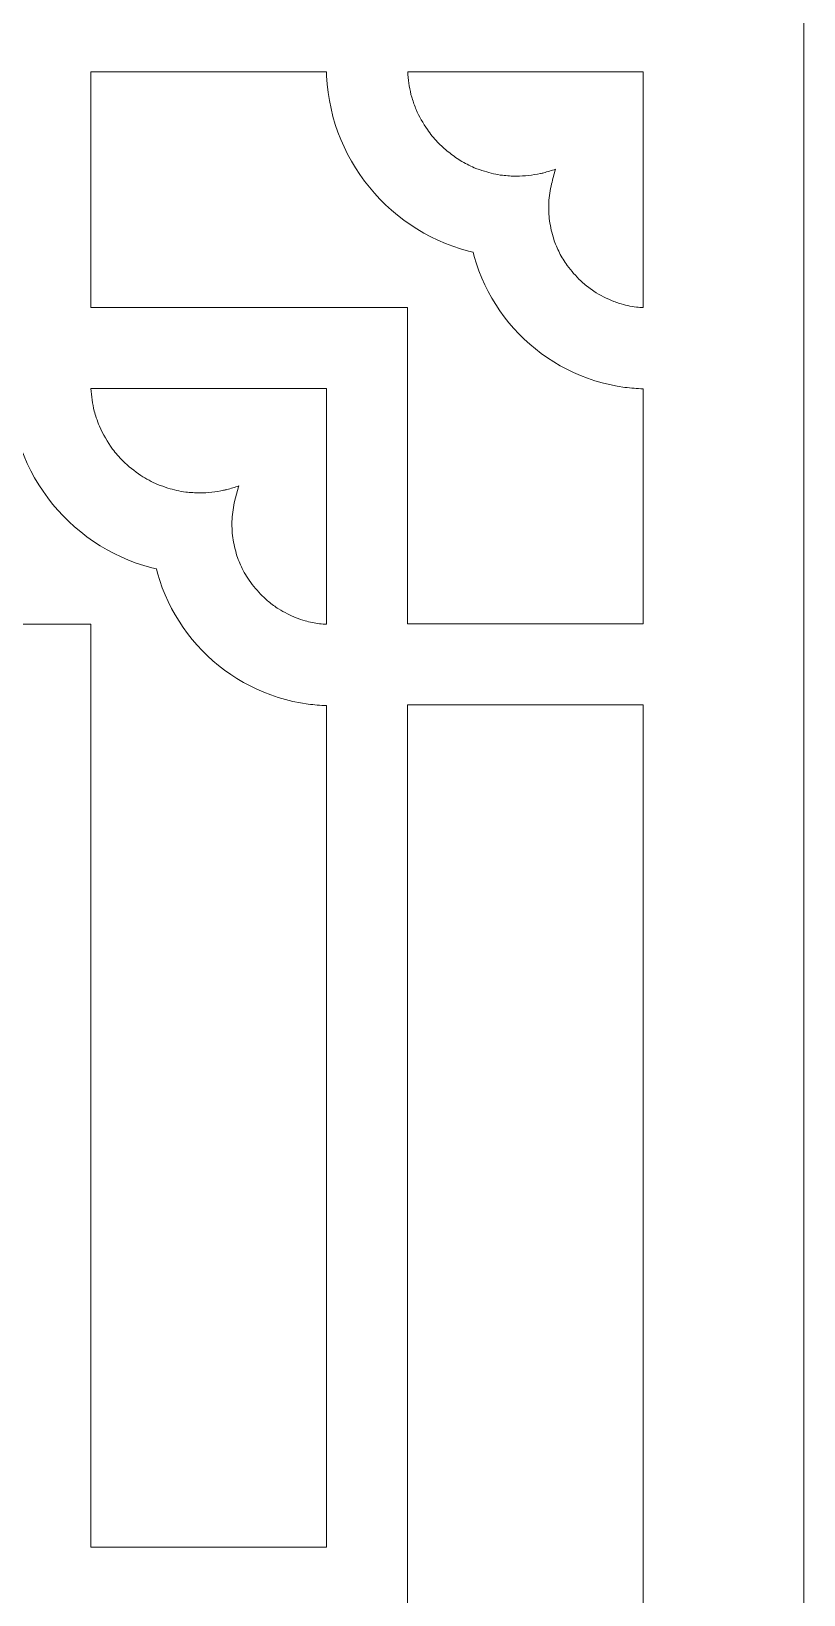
# Model space of a CAD drawing. Header units: centimetres. Extents: x -16.1 to -7.2, y -9.5 to 9.5.
# Drawn here: x -13.483 to -11.984, y -6.053 to -3.02 of the extents above; entities that cross this region are included whole.
import ezdxf

# ---------------------------------------------------------------- set-up
doc = ezdxf.new("R2010")
doc.units = ezdxf.units.CM
doc.header["$MEASUREMENT"] = 0
doc.layers.add('layer 1', color=7, linetype='Continuous')

msp = doc.modelspace()

# ---------------------------------------------------------------- linework, layer by layer
at = {"layer": 'layer 1', "color": 250, "lineweight": 9}
msp.add_open_spline([(-11.98374, 9.5), (-11.98374, 9.5), (-11.98374, -9.5), (-11.98374, -9.5), (-11.98374, -9.5), (-11.98374, -9.5), (-16.13676, -9.5), (-16.13676, -9.5), (-16.13676, -9.5), (-16.13676, -9.5), (-16.13676, 9.5), (-16.13676, 9.5), (-16.13676, 9.5), (-16.13676, 9.5), (-11.98374, 9.5), (-11.98374, 9.5)], degree=3, knots=[0, 0, 0, 0, 0.2, 0.2, 0.2, 0.2, 0.4, 0.4, 0.4, 0.4, 0.6, 0.6, 0.6, 0.6, 1, 1, 1, 1], dxfattribs=at)
at = {"layer": 'layer 1', "color": 7, "lineweight": 9}
for points, knots in [([(-12.40319, -3.69313), (-12.40319, -3.69313), (-12.41692, -3.68784), (-12.41692, -3.68784), (-12.41692, -3.68784), (-12.41692, -3.68784), (-12.43038, -3.682), (-12.43038, -3.682), (-12.43038, -3.682), (-12.43038, -3.682), (-12.44353, -3.67563), (-12.44353, -3.67563), (-12.44353, -3.67563), (-12.44353, -3.67563), (-12.45638, -3.66873), (-12.45638, -3.66873), (-12.45638, -3.66873), (-12.45638, -3.66873), (-12.46891, -3.66133), (-12.46891, -3.66133), (-12.46891, -3.66133), (-12.46891, -3.66133), (-12.48108, -3.65341), (-12.48108, -3.65341), (-12.48108, -3.65341), (-12.48108, -3.65341), (-12.49292, -3.64502), (-12.49292, -3.64502), (-12.49292, -3.64502), (-12.49292, -3.64502), (-12.50441, -3.63618), (-12.50441, -3.63618), (-12.50441, -3.63618), (-12.50441, -3.63618), (-12.51548, -3.62687), (-12.51548, -3.62687), (-12.51548, -3.62687), (-12.51548, -3.62687), (-12.52618, -3.61713), (-12.52618, -3.61713), (-12.52618, -3.61713), (-12.52618, -3.61713), (-12.53645, -3.60696), (-12.53645, -3.60696), (-12.53645, -3.60696), (-12.53645, -3.60696), (-12.54633, -3.59638), (-12.54633, -3.59638), (-12.54633, -3.59638), (-12.54633, -3.59638), (-12.55577, -3.58539), (-12.55577, -3.58539), (-12.55577, -3.58539), (-12.55577, -3.58539), (-12.56474, -3.57403), (-12.56474, -3.57403), (-12.56474, -3.57403), (-12.56474, -3.57403), (-12.57326, -3.5623), (-12.57326, -3.5623), (-12.57326, -3.5623), (-12.57326, -3.5623), (-12.5813, -3.55021), (-12.5813, -3.55021), (-12.5813, -3.55021), (-12.5813, -3.55021), (-12.58885, -3.53778), (-12.58885, -3.53778), (-12.58885, -3.53778), (-12.58885, -3.53778), (-12.59591, -3.52503), (-12.59591, -3.52503), (-12.59591, -3.52503), (-12.59591, -3.52503), (-12.60244, -3.51196), (-12.60244, -3.51196), (-12.60244, -3.51196), (-12.60244, -3.51196), (-12.60844, -3.49858), (-12.60844, -3.49858), (-12.60844, -3.49858), (-12.60844, -3.49858), (-12.61387, -3.48492), (-12.61387, -3.48492), (-12.61387, -3.48492), (-12.61387, -3.48492), (-12.61877, -3.47101), (-12.61877, -3.47101), (-12.61877, -3.47101), (-12.61877, -3.47101), (-12.62307, -3.45681), (-12.62307, -3.45681), (-12.62307, -3.45681), (-12.62307, -3.45681), (-12.62517, -3.44863), (-12.62517, -3.44863), (-12.62517, -3.44863), (-12.62517, -3.44863), (-12.63433, -3.44643), (-12.63433, -3.44643), (-12.63433, -3.44643), (-12.63433, -3.44643), (-12.64951, -3.4421), (-12.64951, -3.4421), (-12.64951, -3.4421), (-12.64951, -3.4421), (-12.66444, -3.43713), (-12.66444, -3.43713), (-12.66444, -3.43713), (-12.66444, -3.43713), (-12.67904, -3.43155), (-12.67904, -3.43155), (-12.67904, -3.43155), (-12.67904, -3.43155), (-12.69337, -3.42539), (-12.69337, -3.42539), (-12.69337, -3.42539), (-12.69337, -3.42539), (-12.70738, -3.41863), (-12.70738, -3.41863), (-12.70738, -3.41863), (-12.70738, -3.41863), (-12.72105, -3.41132), (-12.72105, -3.41132), (-12.72105, -3.41132), (-12.72105, -3.41132), (-12.73436, -3.40345), (-12.73436, -3.40345), (-12.73436, -3.40345), (-12.73436, -3.40345), (-12.74733, -3.39505), (-12.74733, -3.39505), (-12.74733, -3.39505), (-12.74733, -3.39505), (-12.75991, -3.38613), (-12.75991, -3.38613), (-12.75991, -3.38613), (-12.75991, -3.38613), (-12.77208, -3.37671), (-12.77208, -3.37671), (-12.77208, -3.37671), (-12.77208, -3.37671), (-12.78387, -3.3668), (-12.78387, -3.3668), (-12.78387, -3.3668), (-12.78387, -3.3668), (-12.79522, -3.35641), (-12.79522, -3.35641), (-12.79522, -3.35641), (-12.79522, -3.35641), (-12.80612, -3.34558), (-12.80612, -3.34558), (-12.80612, -3.34558), (-12.80612, -3.34558), (-12.81658, -3.33429), (-12.81658, -3.33429), (-12.81658, -3.33429), (-12.81658, -3.33429), (-12.82656, -3.32257), (-12.82656, -3.32257), (-12.82656, -3.32257), (-12.82656, -3.32257), (-12.83607, -3.31046), (-12.83607, -3.31046), (-12.83607, -3.31046), (-12.83607, -3.31046), (-12.84504, -3.29793), (-12.84504, -3.29793), (-12.84504, -3.29793), (-12.84504, -3.29793), (-12.85352, -3.28504), (-12.85352, -3.28504), (-12.85352, -3.28504), (-12.85352, -3.28504), (-12.86148, -3.27176), (-12.86148, -3.27176), (-12.86148, -3.27176), (-12.86148, -3.27176), (-12.86889, -3.25816), (-12.86889, -3.25816), (-12.86889, -3.25816), (-12.86889, -3.25816), (-12.87572, -3.2442), (-12.87572, -3.2442), (-12.87572, -3.2442), (-12.87572, -3.2442), (-12.88199, -3.22994), (-12.88199, -3.22994), (-12.88199, -3.22994), (-12.88199, -3.22994), (-12.88765, -3.21535), (-12.88765, -3.21535), (-12.88765, -3.21535), (-12.88765, -3.21535), (-12.8927, -3.20049), (-12.8927, -3.20049), (-12.8927, -3.20049), (-12.8927, -3.20049), (-12.89716, -3.18535), (-12.89716, -3.18535), (-12.89716, -3.18535), (-12.89716, -3.18535), (-12.90094, -3.16995), (-12.90094, -3.16995), (-12.90094, -3.16995), (-12.90094, -3.16995), (-12.90409, -3.15431), (-12.90409, -3.15431), (-12.90409, -3.15431), (-12.90409, -3.15431), (-12.90655, -3.13844), (-12.90655, -3.13844), (-12.90655, -3.13844), (-12.90655, -3.13844), (-12.90833, -3.12235), (-12.90833, -3.12235), (-12.90833, -3.12235), (-12.90833, -3.12235), (-12.90942, -3.10608), (-12.90942, -3.10608), (-12.90942, -3.10608), (-12.90942, -3.10608), (-12.90958, -3.09848), (-12.90958, -3.09848), (-12.90958, -3.09848), (-12.90958, -3.09848), (-13.36677, -3.09848), (-13.36677, -3.09848), (-13.36677, -3.09848), (-13.36677, -3.09848), (-13.36677, -3.55577), (-13.36677, -3.55577), (-13.36677, -3.55577), (-13.36677, -3.55577), (-12.7525, -3.55577), (-12.7525, -3.55577), (-12.7525, -3.55577), (-12.7525, -3.55577), (-12.7525, -4.16979), (-12.7525, -4.16979), (-12.7525, -4.16979), (-12.7525, -4.16979), (-12.29523, -4.16979), (-12.29523, -4.16979), (-12.29523, -4.16979), (-12.29523, -4.16979), (-12.29523, -3.71362), (-12.29523, -3.71362), (-12.29523, -3.71362), (-12.30717, -3.71334), (-12.31894, -3.71211), (-12.33078, -3.7108), (-12.33078, -3.7108), (-12.33078, -3.7108), (-12.34571, -3.70847), (-12.34571, -3.70847), (-12.34571, -3.70847), (-12.34571, -3.70847), (-12.36042, -3.70553), (-12.36042, -3.70553), (-12.36042, -3.70553), (-12.36042, -3.70553), (-12.37492, -3.70199), (-12.37492, -3.70199), (-12.37492, -3.70199), (-12.37492, -3.70199), (-12.38917, -3.69785), (-12.38917, -3.69785), (-12.38917, -3.69785), (-12.38917, -3.69785), (-12.40319, -3.69313), (-12.40319, -3.69313)], [0, 0, 0, 0, 0.0144928, 0.0144928, 0.0144928, 0.0144928, 0.0289855, 0.0289855, 0.0289855, 0.0289855, 0.0434783, 0.0434783, 0.0434783, 0.0434783, 0.057971, 0.057971, 0.057971, 0.057971, 0.0724638, 0.0724638, 0.0724638, 0.0724638, 0.0869565, 0.0869565, 0.0869565, 0.0869565, 0.1014493, 0.1014493, 0.1014493, 0.1014493, 0.115942, 0.115942, 0.115942, 0.115942, 0.1304348, 0.1304348, 0.1304348, 0.1304348, 0.1449275, 0.1449275, 0.1449275, 0.1449275, 0.1594203, 0.1594203, 0.1594203, 0.1594203, 0.173913, 0.173913, 0.173913, 0.173913, 0.1884058, 0.1884058, 0.1884058, 0.1884058, 0.2028986, 0.2028986, 0.2028986, 0.2028986, 0.2173913, 0.2173913, 0.2173913, 0.2173913, 0.2318841, 0.2318841, 0.2318841, 0.2318841, 0.2463768, 0.2463768, 0.2463768, 0.2463768, 0.2608696, 0.2608696, 0.2608696, 0.2608696, 0.2753623, 0.2753623, 0.2753623, 0.2753623, 0.2898551, 0.2898551, 0.2898551, 0.2898551, 0.3043478, 0.3043478, 0.3043478, 0.3043478, 0.3188406, 0.3188406, 0.3188406, 0.3188406, 0.3333333, 0.3333333, 0.3333333, 0.3333333, 0.3478261, 0.3478261, 0.3478261, 0.3478261, 0.3623188, 0.3623188, 0.3623188, 0.3623188, 0.3768116, 0.3768116, 0.3768116, 0.3768116, 0.3913043, 0.3913043, 0.3913043, 0.3913043, 0.4057971, 0.4057971, 0.4057971, 0.4057971, 0.4202899, 0.4202899, 0.4202899, 0.4202899, 0.4347826, 0.4347826, 0.4347826, 0.4347826, 0.4492754, 0.4492754, 0.4492754, 0.4492754, 0.4637681, 0.4637681, 0.4637681, 0.4637681, 0.4782609, 0.4782609, 0.4782609, 0.4782609, 0.4927536, 0.4927536, 0.4927536, 0.4927536, 0.5072464, 0.5072464, 0.5072464, 0.5072464, 0.5217391, 0.5217391, 0.5217391, 0.5217391, 0.5362319, 0.5362319, 0.5362319, 0.5362319, 0.5507246, 0.5507246, 0.5507246, 0.5507246, 0.5652174, 0.5652174, 0.5652174, 0.5652174, 0.5797101, 0.5797101, 0.5797101, 0.5797101, 0.5942029, 0.5942029, 0.5942029, 0.5942029, 0.6086957, 0.6086957, 0.6086957, 0.6086957, 0.6231884, 0.6231884, 0.6231884, 0.6231884, 0.6376812, 0.6376812, 0.6376812, 0.6376812, 0.6521739, 0.6521739, 0.6521739, 0.6521739, 0.6666667, 0.6666667, 0.6666667, 0.6666667, 0.6811594, 0.6811594, 0.6811594, 0.6811594, 0.6956522, 0.6956522, 0.6956522, 0.6956522, 0.7101449, 0.7101449, 0.7101449, 0.7101449, 0.7246377, 0.7246377, 0.7246377, 0.7246377, 0.7391304, 0.7391304, 0.7391304, 0.7391304, 0.7536232, 0.7536232, 0.7536232, 0.7536232, 0.7681159, 0.7681159, 0.7681159, 0.7681159, 0.7826087, 0.7826087, 0.7826087, 0.7826087, 0.7971014, 0.7971014, 0.7971014, 0.7971014, 0.8115942, 0.8115942, 0.8115942, 0.8115942, 0.826087, 0.826087, 0.826087, 0.826087, 0.8405797, 0.8405797, 0.8405797, 0.8405797, 0.8550725, 0.8550725, 0.8550725, 0.8550725, 0.8695652, 0.8695652, 0.8695652, 0.8695652, 0.884058, 0.884058, 0.884058, 0.884058, 0.8985507, 0.8985507, 0.8985507, 0.8985507, 0.9130435, 0.9130435, 0.9130435, 0.9130435, 0.9275362, 0.9275362, 0.9275362, 0.9275362, 0.942029, 0.942029, 0.942029, 0.942029, 0.9565217, 0.9565217, 0.9565217, 0.9565217, 0.9710145, 0.9710145, 0.9710145, 0.9710145, 1, 1, 1, 1]), ([(-12.74364, -3.14964), (-12.74129, -3.15704), (-12.73871, -3.16433), (-12.73587, -3.17157), (-12.73587, -3.17157), (-12.72964, -3.18522), (-12.72242, -3.19815), (-12.71405, -3.21059), (-12.71405, -3.21059), (-12.70811, -3.21926), (-12.70125, -3.22716), (-12.69417, -3.23489), (-12.69417, -3.23489), (-12.68779, -3.24177), (-12.68074, -3.24789), (-12.6735, -3.2538), (-12.6735, -3.2538), (-12.666, -3.2598), (-12.65823, -3.26536), (-12.65017, -3.27056), (-12.65017, -3.27056), (-12.64128, -3.27566), (-12.6322, -3.28031), (-12.62288, -3.28457), (-12.62288, -3.28457), (-12.61631, -3.28715), (-12.60969, -3.28949), (-12.60297, -3.29157), (-12.60297, -3.29157), (-12.5917, -3.29496), (-12.57994, -3.29798), (-12.56823, -3.29931), (-12.56823, -3.29931), (-12.55916, -3.30029), (-12.55008, -3.30093), (-12.54094, -3.30117), (-12.54094, -3.30117), (-12.52535, -3.30074), (-12.51004, -3.29905), (-12.49472, -3.29593), (-12.49472, -3.29593), (-12.49259, -3.29547), (-12.49043, -3.295), (-12.48827, -3.29451), (-12.48827, -3.29451), (-12.48061, -3.29231), (-12.47301, -3.28992), (-12.46541, -3.2876), (-12.46541, -3.2876), (-12.46798, -3.29702), (-12.47074, -3.30641), (-12.47298, -3.31592), (-12.47298, -3.31592), (-12.47575, -3.32785), (-12.47752, -3.33985), (-12.47848, -3.35204), (-12.47848, -3.35204), (-12.47875, -3.36395), (-12.47867, -3.37609), (-12.47692, -3.38788), (-12.47692, -3.38788), (-12.47506, -3.39982), (-12.47241, -3.41142), (-12.46886, -3.42294), (-12.46886, -3.42294), (-12.4659, -3.43218), (-12.46191, -3.441), (-12.45765, -3.4497), (-12.45765, -3.4497), (-12.45338, -3.45835), (-12.44807, -3.46645), (-12.44249, -3.4743), (-12.44249, -3.4743), (-12.43467, -3.48503), (-12.42609, -3.4948), (-12.41654, -3.50401), (-12.41654, -3.50401), (-12.41367, -3.50673), (-12.41074, -3.50939), (-12.40776, -3.512), (-12.40776, -3.512), (-12.40776, -3.512), (-12.39127, -3.52421), (-12.39127, -3.52421), (-12.39127, -3.52421), (-12.37866, -3.53211), (-12.36573, -3.53873), (-12.35189, -3.54417), (-12.35189, -3.54417), (-12.34855, -3.54546), (-12.34522, -3.54666), (-12.34186, -3.54782), (-12.34186, -3.54782), (-12.33097, -3.55089), (-12.31976, -3.55369), (-12.30849, -3.55492), (-12.30849, -3.55492), (-12.30409, -3.55538), (-12.29966, -3.55575), (-12.29523, -3.55597), (-12.29523, -3.55597), (-12.29523, -3.55597), (-12.29523, -3.09848), (-12.29523, -3.09848), (-12.29523, -3.09848), (-12.29523, -3.09848), (-12.75209, -3.09848), (-12.75209, -3.09848), (-12.75209, -3.09848), (-12.75124, -3.11331), (-12.74911, -3.12782), (-12.74583, -3.1423), (-12.74583, -3.1423), (-12.74511, -3.14475), (-12.74437, -3.1472), (-12.74364, -3.14964)], [0, 0, 0, 0, 0.0333333, 0.0333333, 0.0333333, 0.0333333, 0.0666667, 0.0666667, 0.0666667, 0.0666667, 0.1, 0.1, 0.1, 0.1, 0.1333333, 0.1333333, 0.1333333, 0.1333333, 0.1666667, 0.1666667, 0.1666667, 0.1666667, 0.2, 0.2, 0.2, 0.2, 0.2333333, 0.2333333, 0.2333333, 0.2333333, 0.2666667, 0.2666667, 0.2666667, 0.2666667, 0.3, 0.3, 0.3, 0.3, 0.3333333, 0.3333333, 0.3333333, 0.3333333, 0.3666667, 0.3666667, 0.3666667, 0.3666667, 0.4, 0.4, 0.4, 0.4, 0.4333333, 0.4333333, 0.4333333, 0.4333333, 0.4666667, 0.4666667, 0.4666667, 0.4666667, 0.5, 0.5, 0.5, 0.5, 0.5333333, 0.5333333, 0.5333333, 0.5333333, 0.5666667, 0.5666667, 0.5666667, 0.5666667, 0.6, 0.6, 0.6, 0.6, 0.6333333, 0.6333333, 0.6333333, 0.6333333, 0.6666667, 0.6666667, 0.6666667, 0.6666667, 0.7, 0.7, 0.7, 0.7, 0.7333333, 0.7333333, 0.7333333, 0.7333333, 0.7666667, 0.7666667, 0.7666667, 0.7666667, 0.8, 0.8, 0.8, 0.8, 0.8333333, 0.8333333, 0.8333333, 0.8333333, 0.8666667, 0.8666667, 0.8666667, 0.8666667, 0.9, 0.9, 0.9, 0.9, 0.9333333, 0.9333333, 0.9333333, 0.9333333, 1, 1, 1, 1]), ([(-13.01774, -4.30768), (-13.01774, -4.30768), (-13.03147, -4.3024), (-13.03147, -4.3024), (-13.03147, -4.3024), (-13.03147, -4.3024), (-13.04492, -4.29656), (-13.04492, -4.29656), (-13.04492, -4.29656), (-13.04492, -4.29656), (-13.05808, -4.29018), (-13.05808, -4.29018), (-13.05808, -4.29018), (-13.05808, -4.29018), (-13.07093, -4.28328), (-13.07093, -4.28328), (-13.07093, -4.28328), (-13.07093, -4.28328), (-13.08345, -4.27587), (-13.08345, -4.27587), (-13.08345, -4.27587), (-13.08345, -4.27587), (-13.09565, -4.26796), (-13.09565, -4.26796), (-13.09565, -4.26796), (-13.09565, -4.26796), (-13.10747, -4.25958), (-13.10747, -4.25958), (-13.10747, -4.25958), (-13.10747, -4.25958), (-13.11895, -4.25072), (-13.11895, -4.25072), (-13.11895, -4.25072), (-13.11895, -4.25072), (-13.13003, -4.24143), (-13.13003, -4.24143), (-13.13003, -4.24143), (-13.13003, -4.24143), (-13.14072, -4.23168), (-13.14072, -4.23168), (-13.14072, -4.23168), (-13.14072, -4.23168), (-13.15103, -4.2215), (-13.15103, -4.2215), (-13.15103, -4.2215), (-13.15103, -4.2215), (-13.1609, -4.21092), (-13.1609, -4.21092), (-13.1609, -4.21092), (-13.1609, -4.21092), (-13.17031, -4.19995), (-13.17031, -4.19995), (-13.17031, -4.19995), (-13.17031, -4.19995), (-13.1793, -4.18859), (-13.1793, -4.18859), (-13.1793, -4.18859), (-13.1793, -4.18859), (-13.18781, -4.17686), (-13.18781, -4.17686), (-13.18781, -4.17686), (-13.18781, -4.17686), (-13.19588, -4.16476), (-13.19588, -4.16476), (-13.19588, -4.16476), (-13.19588, -4.16476), (-13.20343, -4.15234), (-13.20343, -4.15234), (-13.20343, -4.15234), (-13.20343, -4.15234), (-13.21045, -4.13958), (-13.21045, -4.13958), (-13.21045, -4.13958), (-13.21045, -4.13958), (-13.21699, -4.12652), (-13.21699, -4.12652), (-13.21699, -4.12652), (-13.21699, -4.12652), (-13.22298, -4.11314), (-13.22298, -4.11314), (-13.22298, -4.11314), (-13.22298, -4.11314), (-13.22842, -4.09948), (-13.22842, -4.09948), (-13.22842, -4.09948), (-13.22842, -4.09948), (-13.23331, -4.08555), (-13.23331, -4.08555), (-13.23331, -4.08555), (-13.23331, -4.08555), (-13.23764, -4.07136), (-13.23764, -4.07136), (-13.23764, -4.07136), (-13.23764, -4.07136), (-13.23974, -4.06319), (-13.23974, -4.06319), (-13.23974, -4.06319), (-13.23974, -4.06319), (-13.2489, -4.06099), (-13.2489, -4.06099), (-13.2489, -4.06099), (-13.2489, -4.06099), (-13.26408, -4.05666), (-13.26408, -4.05666), (-13.26408, -4.05666), (-13.26408, -4.05666), (-13.27899, -4.05169), (-13.27899, -4.05169), (-13.27899, -4.05169), (-13.27899, -4.05169), (-13.29362, -4.04611), (-13.29362, -4.04611), (-13.29362, -4.04611), (-13.29362, -4.04611), (-13.30792, -4.03993), (-13.30792, -4.03993), (-13.30792, -4.03993), (-13.30792, -4.03993), (-13.32192, -4.03319), (-13.32192, -4.03319), (-13.32192, -4.03319), (-13.32192, -4.03319), (-13.3356, -4.02588), (-13.3356, -4.02588), (-13.3356, -4.02588), (-13.3356, -4.02588), (-13.34894, -4.01801), (-13.34894, -4.01801), (-13.34894, -4.01801), (-13.34894, -4.01801), (-13.36188, -4.00961), (-13.36188, -4.00961), (-13.36188, -4.00961), (-13.36188, -4.00961), (-13.37445, -4.00068), (-13.37445, -4.00068), (-13.37445, -4.00068), (-13.37445, -4.00068), (-13.38662, -3.99125), (-13.38662, -3.99125), (-13.38662, -3.99125), (-13.38662, -3.99125), (-13.39841, -3.98136), (-13.39841, -3.98136), (-13.39841, -3.98136), (-13.39841, -3.98136), (-13.40976, -3.97096), (-13.40976, -3.97096), (-13.40976, -3.97096), (-13.40976, -3.97096), (-13.42067, -3.96012), (-13.42067, -3.96012), (-13.42067, -3.96012), (-13.42067, -3.96012), (-13.43114, -3.94884), (-13.43114, -3.94884), (-13.43114, -3.94884), (-13.43114, -3.94884), (-13.4411, -3.93713), (-13.4411, -3.93713), (-13.4411, -3.93713), (-13.4411, -3.93713), (-13.45062, -3.925), (-13.45062, -3.925), (-13.45062, -3.925), (-13.45062, -3.925), (-13.45962, -3.91249), (-13.45962, -3.91249), (-13.45962, -3.91249), (-13.45962, -3.91249), (-13.46809, -3.89959), (-13.46809, -3.89959), (-13.46809, -3.89959), (-13.46809, -3.89959), (-13.47605, -3.88632), (-13.47605, -3.88632), (-13.47605, -3.88632), (-13.47605, -3.88632), (-13.48343, -3.87272), (-13.48343, -3.87272), (-13.48343, -3.87272), (-13.48343, -3.87272), (-13.49027, -3.85875), (-13.49027, -3.85875), (-13.49027, -3.85875), (-13.49027, -3.85875), (-13.49656, -3.84448), (-13.49656, -3.84448), (-13.49656, -3.84448), (-13.49656, -3.84448), (-13.50222, -3.82991), (-13.50222, -3.82991), (-13.50222, -3.82991), (-13.50222, -3.82991), (-13.50728, -3.81505), (-13.50728, -3.81505), (-13.50728, -3.81505), (-13.50728, -3.81505), (-13.51171, -3.79989), (-13.51171, -3.79989), (-13.51171, -3.79989), (-13.51171, -3.79989), (-13.51551, -3.78449), (-13.51551, -3.78449), (-13.51551, -3.78449), (-13.51551, -3.78449), (-13.51865, -3.76886), (-13.51865, -3.76886), (-13.51865, -3.76886), (-13.51865, -3.76886), (-13.52111, -3.753), (-13.52111, -3.753), (-13.52111, -3.753), (-13.52111, -3.753), (-13.52289, -3.73691), (-13.52289, -3.73691), (-13.52289, -3.73691), (-13.52289, -3.73691), (-13.52396, -3.72064), (-13.52396, -3.72064), (-13.52396, -3.72064), (-13.52396, -3.72064), (-13.52415, -3.71304), (-13.52415, -3.71304), (-13.52415, -3.71304), (-13.52415, -3.71304), (-13.98161, -3.71304), (-13.98161, -3.71304), (-13.98161, -3.71304), (-13.98161, -3.71304), (-13.98161, -4.17033), (-13.98161, -4.17033), (-13.98161, -4.17033), (-13.98161, -4.17033), (-13.36707, -4.17033), (-13.36707, -4.17033), (-13.36707, -4.17033), (-13.36707, -4.17033), (-13.36707, -5.96103), (-13.36707, -5.96103), (-13.36707, -5.96103), (-13.36707, -5.96103), (-12.90977, -5.96103), (-12.90977, -5.96103), (-12.90977, -5.96103), (-12.90977, -5.96103), (-12.90977, -4.32817), (-12.90977, -4.32817), (-12.90977, -4.32817), (-12.92172, -4.32789), (-12.93348, -4.32665), (-12.94535, -4.32534), (-12.94535, -4.32534), (-12.94535, -4.32534), (-12.96028, -4.32303), (-12.96028, -4.32303), (-12.96028, -4.32303), (-12.96028, -4.32303), (-12.975, -4.32009), (-12.975, -4.32009), (-12.975, -4.32009), (-12.975, -4.32009), (-12.98949, -4.31655), (-12.98949, -4.31655), (-12.98949, -4.31655), (-12.98949, -4.31655), (-13.00374, -4.31241), (-13.00374, -4.31241), (-13.00374, -4.31241), (-13.00374, -4.31241), (-13.01774, -4.30768), (-13.01774, -4.30768)], [0, 0, 0, 0, 0.0144928, 0.0144928, 0.0144928, 0.0144928, 0.0289855, 0.0289855, 0.0289855, 0.0289855, 0.0434783, 0.0434783, 0.0434783, 0.0434783, 0.057971, 0.057971, 0.057971, 0.057971, 0.0724638, 0.0724638, 0.0724638, 0.0724638, 0.0869565, 0.0869565, 0.0869565, 0.0869565, 0.1014493, 0.1014493, 0.1014493, 0.1014493, 0.115942, 0.115942, 0.115942, 0.115942, 0.1304348, 0.1304348, 0.1304348, 0.1304348, 0.1449275, 0.1449275, 0.1449275, 0.1449275, 0.1594203, 0.1594203, 0.1594203, 0.1594203, 0.173913, 0.173913, 0.173913, 0.173913, 0.1884058, 0.1884058, 0.1884058, 0.1884058, 0.2028986, 0.2028986, 0.2028986, 0.2028986, 0.2173913, 0.2173913, 0.2173913, 0.2173913, 0.2318841, 0.2318841, 0.2318841, 0.2318841, 0.2463768, 0.2463768, 0.2463768, 0.2463768, 0.2608696, 0.2608696, 0.2608696, 0.2608696, 0.2753623, 0.2753623, 0.2753623, 0.2753623, 0.2898551, 0.2898551, 0.2898551, 0.2898551, 0.3043478, 0.3043478, 0.3043478, 0.3043478, 0.3188406, 0.3188406, 0.3188406, 0.3188406, 0.3333333, 0.3333333, 0.3333333, 0.3333333, 0.3478261, 0.3478261, 0.3478261, 0.3478261, 0.3623188, 0.3623188, 0.3623188, 0.3623188, 0.3768116, 0.3768116, 0.3768116, 0.3768116, 0.3913043, 0.3913043, 0.3913043, 0.3913043, 0.4057971, 0.4057971, 0.4057971, 0.4057971, 0.4202899, 0.4202899, 0.4202899, 0.4202899, 0.4347826, 0.4347826, 0.4347826, 0.4347826, 0.4492754, 0.4492754, 0.4492754, 0.4492754, 0.4637681, 0.4637681, 0.4637681, 0.4637681, 0.4782609, 0.4782609, 0.4782609, 0.4782609, 0.4927536, 0.4927536, 0.4927536, 0.4927536, 0.5072464, 0.5072464, 0.5072464, 0.5072464, 0.5217391, 0.5217391, 0.5217391, 0.5217391, 0.5362319, 0.5362319, 0.5362319, 0.5362319, 0.5507246, 0.5507246, 0.5507246, 0.5507246, 0.5652174, 0.5652174, 0.5652174, 0.5652174, 0.5797101, 0.5797101, 0.5797101, 0.5797101, 0.5942029, 0.5942029, 0.5942029, 0.5942029, 0.6086957, 0.6086957, 0.6086957, 0.6086957, 0.6231884, 0.6231884, 0.6231884, 0.6231884, 0.6376812, 0.6376812, 0.6376812, 0.6376812, 0.6521739, 0.6521739, 0.6521739, 0.6521739, 0.6666667, 0.6666667, 0.6666667, 0.6666667, 0.6811594, 0.6811594, 0.6811594, 0.6811594, 0.6956522, 0.6956522, 0.6956522, 0.6956522, 0.7101449, 0.7101449, 0.7101449, 0.7101449, 0.7246377, 0.7246377, 0.7246377, 0.7246377, 0.7391304, 0.7391304, 0.7391304, 0.7391304, 0.7536232, 0.7536232, 0.7536232, 0.7536232, 0.7681159, 0.7681159, 0.7681159, 0.7681159, 0.7826087, 0.7826087, 0.7826087, 0.7826087, 0.7971014, 0.7971014, 0.7971014, 0.7971014, 0.8115942, 0.8115942, 0.8115942, 0.8115942, 0.826087, 0.826087, 0.826087, 0.826087, 0.8405797, 0.8405797, 0.8405797, 0.8405797, 0.8550725, 0.8550725, 0.8550725, 0.8550725, 0.8695652, 0.8695652, 0.8695652, 0.8695652, 0.884058, 0.884058, 0.884058, 0.884058, 0.8985507, 0.8985507, 0.8985507, 0.8985507, 0.9130435, 0.9130435, 0.9130435, 0.9130435, 0.9275362, 0.9275362, 0.9275362, 0.9275362, 0.942029, 0.942029, 0.942029, 0.942029, 0.9565217, 0.9565217, 0.9565217, 0.9565217, 0.9710145, 0.9710145, 0.9710145, 0.9710145, 1, 1, 1, 1]), ([(-13.35638, -3.76977), (-13.35452, -3.77528), (-13.35255, -3.78072), (-13.35044, -3.78612), (-13.35044, -3.78612), (-13.3433, -3.80173), (-13.33488, -3.81637), (-13.32496, -3.83038), (-13.32496, -3.83038), (-13.31858, -3.83842), (-13.31191, -3.84612), (-13.30486, -3.85356), (-13.30486, -3.85356), (-13.29397, -3.86389), (-13.28246, -3.8732), (-13.27004, -3.88162), (-13.27004, -3.88162), (-13.25982, -3.88849), (-13.2486, -3.89402), (-13.23742, -3.89913), (-13.23742, -3.89913), (-13.23085, -3.90171), (-13.22423, -3.90403), (-13.21751, -3.90611), (-13.21751, -3.90611), (-13.20625, -3.90952), (-13.19451, -3.91253), (-13.18278, -3.91386), (-13.18278, -3.91386), (-13.17372, -3.91485), (-13.16462, -3.91549), (-13.15551, -3.91571), (-13.15551, -3.91571), (-13.1399, -3.91529), (-13.12459, -3.9136), (-13.1093, -3.91049), (-13.1093, -3.91049), (-13.10713, -3.91003), (-13.10497, -3.90956), (-13.10281, -3.90906), (-13.10281, -3.90906), (-13.09516, -3.90687), (-13.08756, -3.90445), (-13.07995, -3.90213), (-13.07995, -3.90213), (-13.08252, -3.91155), (-13.08529, -3.92096), (-13.08756, -3.93047), (-13.08756, -3.93047), (-13.09029, -3.94241), (-13.09207, -3.95439), (-13.09305, -3.9666), (-13.09305, -3.9666), (-13.0933, -3.97851), (-13.09322, -3.99064), (-13.09147, -4.00244), (-13.09147, -4.00244), (-13.08964, -4.01438), (-13.08695, -4.02598), (-13.0834, -4.0375), (-13.0834, -4.0375), (-13.08029, -4.0473), (-13.07596, -4.05667), (-13.07142, -4.06587), (-13.07142, -4.06587), (-13.06874, -4.07117), (-13.06557, -4.07615), (-13.06237, -4.0811), (-13.06237, -4.0811), (-13.05501, -4.09215), (-13.04695, -4.1023), (-13.03779, -4.1119), (-13.03779, -4.1119), (-13.03283, -4.117), (-13.02767, -4.12187), (-13.02231, -4.12656), (-13.02231, -4.12656), (-13.01585, -4.1314), (-13.00957, -4.13646), (-13.0027, -4.14069), (-13.0027, -4.14069), (-12.99714, -4.14408), (-12.99148, -4.14724), (-12.98566, -4.1502), (-12.98566, -4.1502), (-12.97472, -4.15565), (-12.96318, -4.16059), (-12.95131, -4.16377), (-12.95131, -4.16377), (-12.94201, -4.16621), (-12.93261, -4.16842), (-12.92307, -4.16948), (-12.92307, -4.16948), (-12.91866, -4.16993), (-12.91423, -4.17031), (-12.90977, -4.17053), (-12.90977, -4.17053), (-12.90977, -4.17053), (-12.90977, -3.71304), (-12.90977, -3.71304), (-12.90977, -3.71304), (-12.90977, -3.71304), (-13.36666, -3.71304), (-13.36666, -3.71304), (-13.36666, -3.71304), (-13.36578, -3.72787), (-13.36366, -3.74238), (-13.36037, -3.75686), (-13.36037, -3.75686), (-13.35912, -3.76119), (-13.3578, -3.76549), (-13.35638, -3.76977)], [0, 0, 0, 0, 0.0344828, 0.0344828, 0.0344828, 0.0344828, 0.0689655, 0.0689655, 0.0689655, 0.0689655, 0.1034483, 0.1034483, 0.1034483, 0.1034483, 0.137931, 0.137931, 0.137931, 0.137931, 0.1724138, 0.1724138, 0.1724138, 0.1724138, 0.2068966, 0.2068966, 0.2068966, 0.2068966, 0.2413793, 0.2413793, 0.2413793, 0.2413793, 0.2758621, 0.2758621, 0.2758621, 0.2758621, 0.3103448, 0.3103448, 0.3103448, 0.3103448, 0.3448276, 0.3448276, 0.3448276, 0.3448276, 0.3793103, 0.3793103, 0.3793103, 0.3793103, 0.4137931, 0.4137931, 0.4137931, 0.4137931, 0.4482759, 0.4482759, 0.4482759, 0.4482759, 0.4827586, 0.4827586, 0.4827586, 0.4827586, 0.5172414, 0.5172414, 0.5172414, 0.5172414, 0.5517241, 0.5517241, 0.5517241, 0.5517241, 0.5862069, 0.5862069, 0.5862069, 0.5862069, 0.6206897, 0.6206897, 0.6206897, 0.6206897, 0.6551724, 0.6551724, 0.6551724, 0.6551724, 0.6896552, 0.6896552, 0.6896552, 0.6896552, 0.7241379, 0.7241379, 0.7241379, 0.7241379, 0.7586207, 0.7586207, 0.7586207, 0.7586207, 0.7931034, 0.7931034, 0.7931034, 0.7931034, 0.8275862, 0.8275862, 0.8275862, 0.8275862, 0.862069, 0.862069, 0.862069, 0.862069, 0.8965517, 0.8965517, 0.8965517, 0.8965517, 0.9310345, 0.9310345, 0.9310345, 0.9310345, 1, 1, 1, 1]), ([(-12.29523, -7.75155), (-12.29523, -7.75155), (-12.29523, -4.32706), (-12.29523, -4.32706), (-12.29523, -4.32706), (-12.29523, -4.32706), (-12.7525, -4.32706), (-12.7525, -4.32706), (-12.7525, -4.32706), (-12.7525, -4.32706), (-12.7525, -7.75155), (-12.7525, -7.75155), (-12.7525, -7.75155), (-12.7525, -7.75155), (-12.29523, -7.75155), (-12.29523, -7.75155)], [0, 0, 0, 0, 0.2, 0.2, 0.2, 0.2, 0.4, 0.4, 0.4, 0.4, 0.6, 0.6, 0.6, 0.6, 1, 1, 1, 1])]:
    msp.add_open_spline(points, degree=3, knots=knots, dxfattribs=at)

doc.saveas('drawing.dxf')
